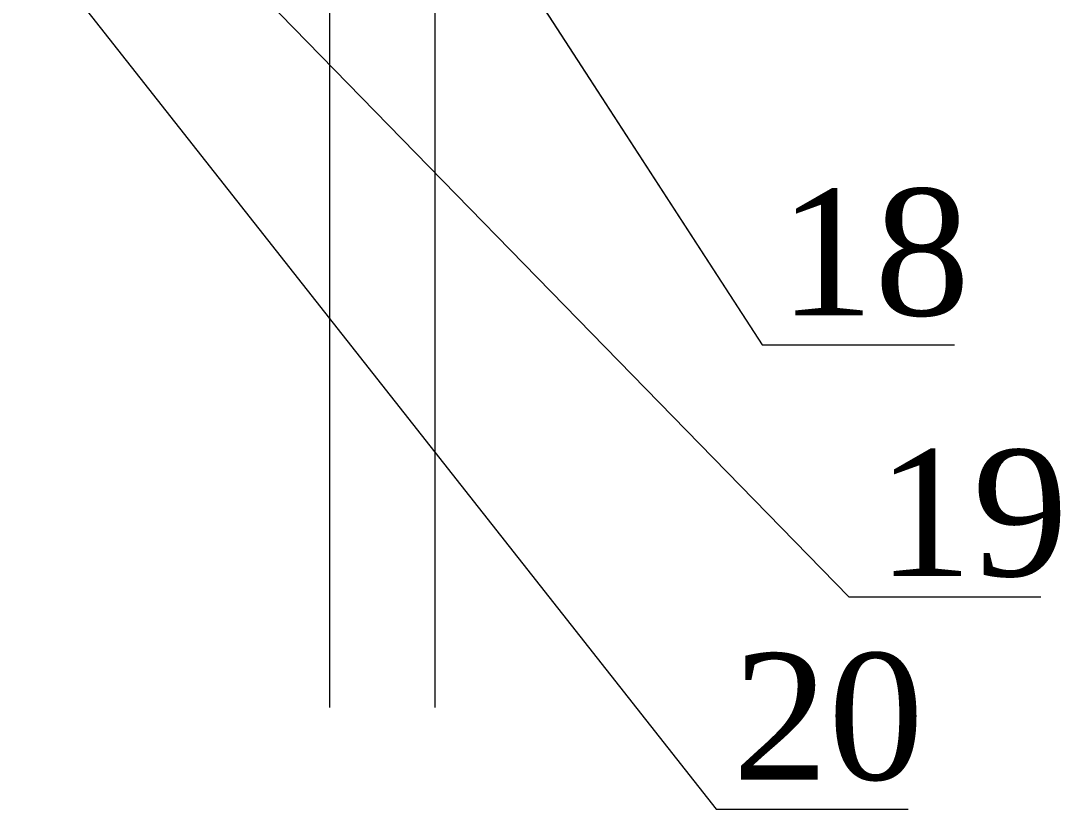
# Model space of a CAD drawing. Header units: millimetres. Extents: x 873544 to 1143527, y -837564 to -766512.
# Drawn here: x 1024366 to 1026829, y -781064 to -779195 of the extents above; entities that cross this region are included whole.
import ezdxf

# ---------------------------------------------------------------- set-up
doc = ezdxf.new("R2010")
doc.units = ezdxf.units.MM
doc.layers.add('Dam konstrukstruksiyasi', color=7, linetype='Continuous', lineweight=13)
doc.layers.add('Qeyd xətti', color=7, linetype='Continuous', lineweight=9)
doc.styles.add('Times New  Roman', font='times.ttf')

msp = doc.modelspace()

# ---------------------------------------------------------------- linework, layer by layer
at = {"color": 0, "linetype": 'Continuous', "lineweight": 9}
msp.add_line((1025577.5, -779122.7), (1026122.5, -779963.5), dxfattribs=at)
at = {"linetype": 'Continuous', "lineweight": 9}
msp.add_line((1026122.5, -779963.5), (1026577.9, -779963.5), dxfattribs=at)
at = {"layer": 'Dam konstrukstruksiyasi'}
for p, q in [((1025097.9, -780822.6), (1025097.9, -779073.1)), ((1025347.9, -780822.6), (1025347.9, -779073.1))]:
    msp.add_line(p, q, dxfattribs=at)
at = {"layer": 'Qeyd xətti', "color": 0}
for points in [[(1024627.6, -778816.8), (1026327.5, -780561), (1026782.8, -780561)], [(1024365.9, -778971.8), (1026013.2, -781064.1), (1026468.6, -781064.1)], [(1025577.5, -779122.7), (1026122.5, -779963.5), (1026577.9, -779963.5)]]:
    msp.add_lwpolyline(points, dxfattribs=at)

# ---------------------------------------------------------------- texts
at = {"linetype": 'Continuous', "lineweight": 9, "char_height": 300, "attachment_point": 4, "style": 'Times New  Roman'}
for s, insert in [('18', (1026161.6, -779745.9)), ('19', (1026394.2, -780363.7)), ('{\\fTimes New Roman|b0|i0|c238|p18;20}', (1026052.4, -780846.4))]:
    msp.add_mtext(s, dxfattribs=dict(at, insert=insert))

doc.saveas('drawing.dxf')
